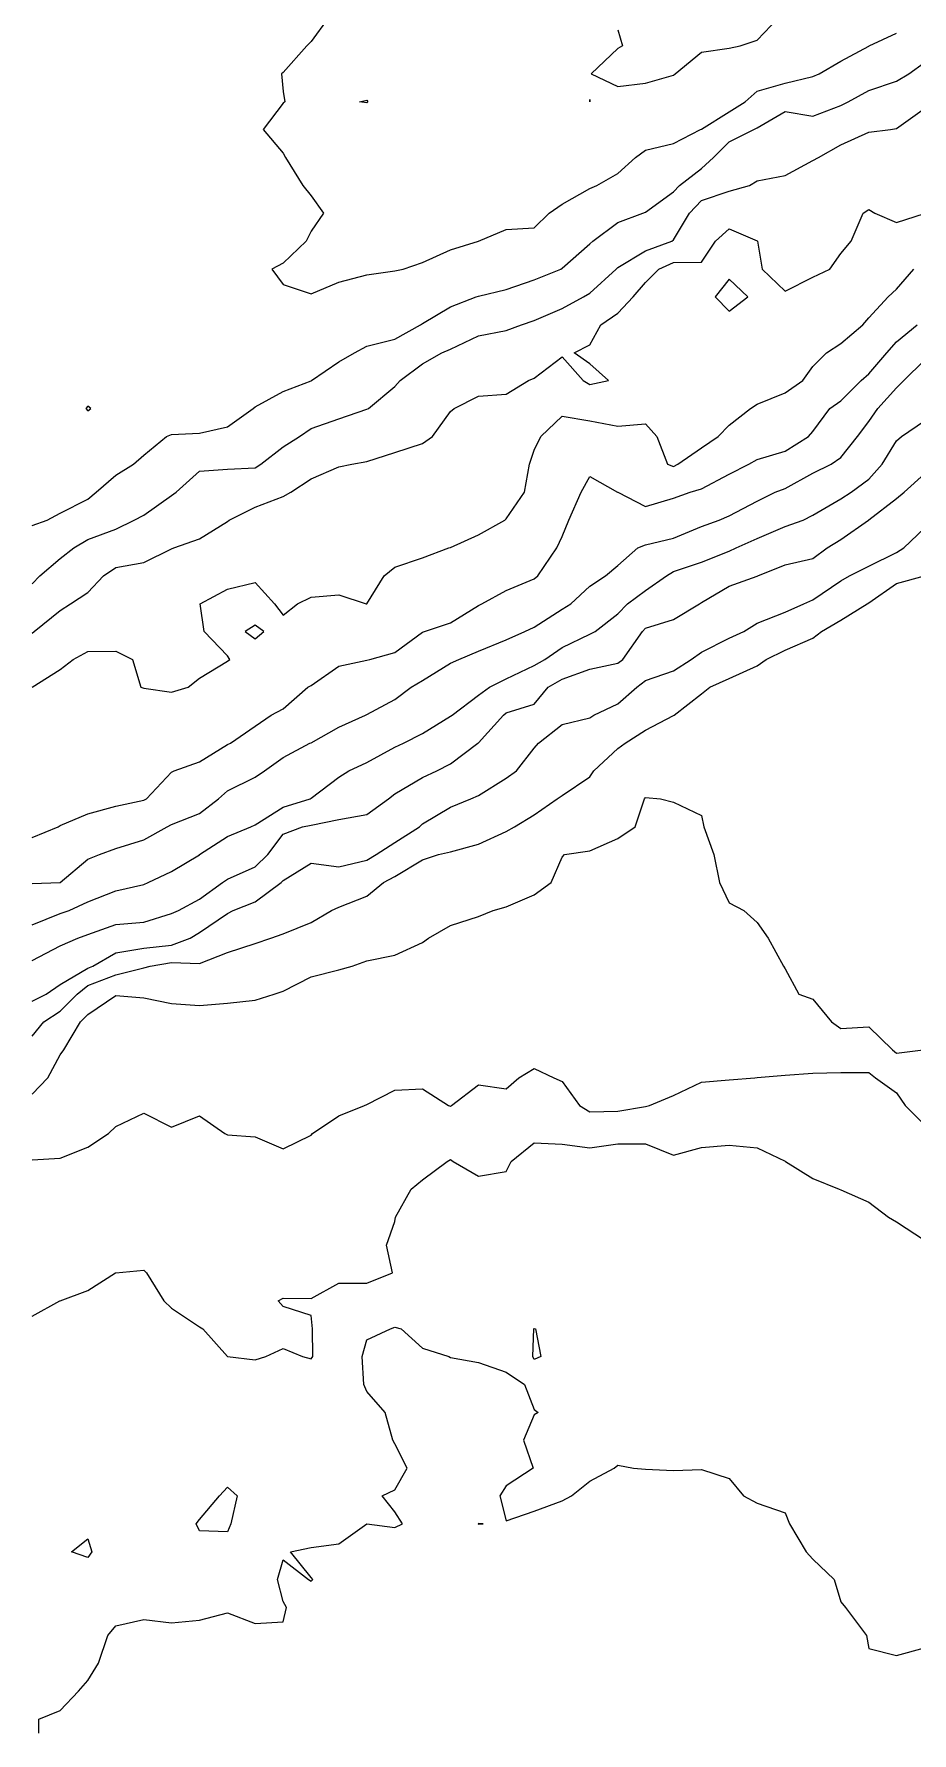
# Model space of a CAD drawing. Header units: metres. Extents: x 2681030 to 2681330, y 1246000 to 1246290.
# Drawn here: x 2681049.28 to 2681065.03, y 1246000 to 1246030.46 of the extents above; entities that cross this region are included whole.
import ezdxf

# ---------------------------------------------------------------- set-up
doc = ezdxf.new("R2010")
doc.units = ezdxf.units.M
doc.layers.add('BASIS_HOEHENLINIEN', color=8, linetype='Continuous')

msp = doc.modelspace()

# ---------------------------------------------------------------- linework, layer by layer
at = {"layer": 'BASIS_HOEHENLINIEN'}
for points in [[(2681054.555, 1246030.75, 0), (2681054.25, 1246030.331, 0), (2681054.174, 1246030.25, 0), (2681053.75, 1246029.777, 0), (2681053.72, 1246029.75, 0), (2681053.75, 1246029.435, 0), (2681053.781, 1246029.25, 0), (2681053.75, 1246029.226, 0), (2681053.391, 1246028.75, 0), (2681053.75, 1246028.33, 0), (2681053.793, 1246028.25, 0), (2681054.105, 1246027.75, 0), (2681054.25, 1246027.562, 0), (2681054.471, 1246027.25, 0), (2681054.25, 1246026.929, 0), (2681054.164, 1246026.75, 0), (2681053.75, 1246026.356, 0), (2681053.55, 1246026.25, 0), (2681053.75, 1246025.971, 0), (2681054.25, 1246025.803, 0), (2681054.75, 1246026.012, 0), (2681055.25, 1246026.146, 0), (2681055.75, 1246026.218, 0), (2681055.904, 1246026.25, 0), (2681056.25, 1246026.369, 0), (2681056.75, 1246026.594, 0), (2681057.25, 1246026.748, 0), (2681057.254, 1246026.75, 0), (2681057.75, 1246026.958, 0), (2681058.25, 1246026.988, 0), (2681058.518, 1246027.25, 0), (2681058.75, 1246027.414, 0), (2681059.25, 1246027.697, 0), (2681059.374, 1246027.75, 0), (2681059.75, 1246027.964, 0), (2681060.07, 1246028.25, 0), (2681060.25, 1246028.38, 0), (2681060.75, 1246028.5, 0), (2681061.232, 1246028.75, 0), (2681061.25, 1246028.759, 0), (2681061.75, 1246029.068, 0), (2681062.037, 1246029.25, 0), (2681062.25, 1246029.442, 0), (2681062.75, 1246029.581, 0), (2681063.25, 1246029.701, 0), (2681063.362, 1246029.75, 0), (2681063.75, 1246029.977, 0), (2681064.25, 1246030.248, 0), (2681064.255, 1246030.25, 0), (2681064.75, 1246030.48, 0)], [(2681059.75, 1246030.539, 0), (2681059.834, 1246030.25, 0), (2681059.75, 1246030.204, 0), (2681059.271, 1246029.75, 0), (2681059.75, 1246029.526, 0), (2681060.25, 1246029.583, 0), (2681060.75, 1246029.724, 0), (2681060.781, 1246029.75, 0), (2681061.25, 1246030.136, 0), (2681061.75, 1246030.213, 0), (2681061.944, 1246030.25, 0), (2681062.25, 1246030.352, 0), (2681062.623, 1246030.75, 0)], [(2681049.25, 1246021.65, 0), (2681049.52, 1246021.75, 0), (2681049.75, 1246021.873, 0), (2681050.25, 1246022.122, 0), (2681050.398, 1246022.25, 0), (2681050.75, 1246022.557, 0), (2681051.065, 1246022.75, 0), (2681051.25, 1246022.914, 0), (2681051.658, 1246023.25, 0), (2681051.75, 1246023.284, 0), (2681052.25, 1246023.305, 0), (2681052.75, 1246023.423, 0), (2681053.212, 1246023.75, 0), (2681053.25, 1246023.779, 0), (2681053.75, 1246024.055, 0), (2681054.25, 1246024.245, 0), (2681054.259, 1246024.25, 0), (2681054.75, 1246024.587, 0), (2681055.027, 1246024.75, 0), (2681055.25, 1246024.866, 0), (2681055.75, 1246024.993, 0), (2681056.21, 1246025.25, 0), (2681056.25, 1246025.276, 0), (2681056.75, 1246025.573, 0), (2681057.212, 1246025.75, 0), (2681057.25, 1246025.765, 0), (2681057.75, 1246025.886, 0), (2681058.25, 1246026.054, 0), (2681058.728, 1246026.25, 0), (2681058.75, 1246026.265, 0), (2681059.25, 1246026.702, 0), (2681059.3, 1246026.75, 0), (2681059.75, 1246027.083, 0), (2681060.201, 1246027.25, 0), (2681060.25, 1246027.268, 0), (2681060.75, 1246027.632, 0), (2681060.856, 1246027.75, 0), (2681061.25, 1246028.054, 0), (2681061.468, 1246028.25, 0), (2681061.75, 1246028.531, 0), (2681062.188, 1246028.75, 0), (2681062.25, 1246028.781, 0), (2681062.75, 1246029.078, 0), (2681063.25, 1246028.993, 0), (2681063.75, 1246029.185, 0), (2681063.878, 1246029.25, 0), (2681064.25, 1246029.449, 0), (2681064.75, 1246029.621, 0), (2681064.97, 1246029.75, 0), (2681065.25, 1246029.953, 0)], [(2681055.271, 1246029.25, 0), (2681055.25, 1246029.23, 0), (2681055.121, 1246029.25, 0), (2681055.25, 1246029.281, 0), (2681055.271, 1246029.25, 0)], [(2681059.25, 1246029.249, 0), (2681059.252, 1246029.25, 0), (2681059.25, 1246029.29, 0), (2681059.248, 1246029.25, 0), (2681059.25, 1246029.249, 0)], [(2681049.25, 1246020.608, 0), (2681049.389, 1246020.75, 0), (2681049.75, 1246021.061, 0), (2681049.997, 1246021.25, 0), (2681050.25, 1246021.402, 0), (2681050.75, 1246021.587, 0), (2681051.08, 1246021.75, 0), (2681051.25, 1246021.834, 0), (2681051.75, 1246022.188, 0), (2681051.831, 1246022.25, 0), (2681052.25, 1246022.627, 0), (2681052.75, 1246022.66, 0), (2681053.25, 1246022.683, 0), (2681053.348, 1246022.75, 0), (2681053.75, 1246023.061, 0), (2681054.044, 1246023.25, 0), (2681054.25, 1246023.391, 0), (2681054.75, 1246023.567, 0), (2681055.25, 1246023.735, 0), (2681055.279, 1246023.75, 0), (2681055.75, 1246024.145, 0), (2681055.847, 1246024.25, 0), (2681056.25, 1246024.549, 0), (2681056.595, 1246024.75, 0), (2681056.75, 1246024.815, 0), (2681057.25, 1246025.051, 0), (2681057.75, 1246025.147, 0), (2681058.024, 1246025.25, 0), (2681058.25, 1246025.325, 0), (2681058.75, 1246025.542, 0), (2681059.135, 1246025.75, 0), (2681059.25, 1246025.817, 0), (2681059.721, 1246026.25, 0), (2681059.75, 1246026.278, 0), (2681060.25, 1246026.578, 0), (2681060.72, 1246026.75, 0), (2681060.75, 1246026.771, 0), (2681061.034, 1246027.25, 0), (2681061.25, 1246027.481, 0), (2681061.75, 1246027.645, 0), (2681062.11, 1246027.75, 0), (2681062.25, 1246027.83, 0), (2681062.75, 1246027.925, 0), (2681063.25, 1246028.195, 0), (2681063.346, 1246028.25, 0), (2681063.75, 1246028.478, 0), (2681064.25, 1246028.704, 0), (2681064.638, 1246028.75, 0), (2681064.75, 1246028.77, 0), (2681065.25, 1246029.131, 0)], [(2681049.25, 1246019.722, 0), (2681049.283, 1246019.75, 0), (2681049.75, 1246020.125, 0), (2681049.936, 1246020.25, 0), (2681050.25, 1246020.45, 0), (2681050.531, 1246020.75, 0), (2681050.75, 1246020.896, 0), (2681051.25, 1246020.987, 0), (2681051.75, 1246021.235, 0), (2681051.79, 1246021.25, 0), (2681052.25, 1246021.413, 0), (2681052.75, 1246021.722, 0), (2681052.782, 1246021.75, 0), (2681053.25, 1246021.981, 0), (2681053.75, 1246022.172, 0), (2681053.887, 1246022.25, 0), (2681054.25, 1246022.488, 0), (2681054.75, 1246022.704, 0), (2681054.984, 1246022.75, 0), (2681055.25, 1246022.801, 0), (2681055.75, 1246022.962, 0), (2681056.25, 1246023.123, 0), (2681056.427, 1246023.25, 0), (2681056.75, 1246023.694, 0), (2681056.817, 1246023.75, 0), (2681057.25, 1246023.969, 0), (2681057.75, 1246024.008, 0), (2681058.15, 1246024.25, 0), (2681058.25, 1246024.296, 0), (2681058.75, 1246024.678, 0), (2681059.127, 1246024.25, 0), (2681059.25, 1246024.178, 0), (2681059.581, 1246024.25, 0), (2681059.25, 1246024.552, 0), (2681058.97, 1246024.75, 0), (2681059.25, 1246024.893, 0), (2681059.447, 1246025.25, 0), (2681059.75, 1246025.458, 0), (2681060.027, 1246025.75, 0), (2681060.25, 1246026.008, 0), (2681060.488, 1246026.25, 0), (2681060.75, 1246026.368, 0), (2681061.25, 1246026.376, 0), (2681061.502, 1246026.75, 0), (2681061.75, 1246026.972, 0), (2681062.25, 1246026.757, 0), (2681062.255, 1246026.75, 0), (2681062.34, 1246026.25, 0), (2681062.75, 1246025.854, 0), (2681063.25, 1246026.105, 0), (2681063.553, 1246026.25, 0), (2681063.75, 1246026.528, 0), (2681063.937, 1246026.75, 0), (2681064.151, 1246027.25, 0), (2681064.25, 1246027.318, 0), (2681064.357, 1246027.25, 0), (2681064.75, 1246027.084, 0), (2681065.25, 1246027.247, 0)], [(2681049.25, 1246018.754, 0), (2681049.75, 1246019.072, 0), (2681049.988, 1246019.25, 0), (2681050.25, 1246019.39, 0), (2681050.75, 1246019.397, 0), (2681051.051, 1246019.25, 0), (2681051.201, 1246018.75, 0), (2681051.25, 1246018.734, 0), (2681051.75, 1246018.666, 0), (2681052.045, 1246018.75, 0), (2681052.25, 1246018.912, 0), (2681052.75, 1246019.218, 0), (2681052.793, 1246019.25, 0), (2681052.75, 1246019.316, 0), (2681052.331, 1246019.75, 0), (2681052.264, 1246020.25, 0), (2681052.75, 1246020.511, 0), (2681053.25, 1246020.63, 0), (2681053.593, 1246020.25, 0), (2681053.75, 1246020.046, 0), (2681054.01, 1246020.25, 0), (2681054.25, 1246020.368, 0), (2681054.75, 1246020.406, 0), (2681055.24, 1246020.25, 0), (2681055.25, 1246020.248, 0), (2681055.252, 1246020.25, 0), (2681055.563, 1246020.75, 0), (2681055.75, 1246020.907, 0), (2681056.25, 1246021.069, 0), (2681056.721, 1246021.25, 0), (2681056.75, 1246021.259, 0), (2681057.25, 1246021.483, 0), (2681057.726, 1246021.75, 0), (2681057.75, 1246021.769, 0), (2681058.078, 1246022.25, 0), (2681058.166, 1246022.75, 0), (2681058.25, 1246023.004, 0), (2681058.369, 1246023.25, 0), (2681058.75, 1246023.615, 0), (2681059.25, 1246023.526, 0), (2681059.75, 1246023.431, 0), (2681060.25, 1246023.476, 0), (2681060.449, 1246023.25, 0), (2681060.641, 1246022.75, 0), (2681060.75, 1246022.71, 0), (2681060.826, 1246022.75, 0), (2681061.25, 1246023.047, 0), (2681061.552, 1246023.25, 0), (2681061.75, 1246023.453, 0), (2681062.131, 1246023.75, 0), (2681062.25, 1246023.829, 0), (2681062.75, 1246024.028, 0), (2681063.07, 1246024.25, 0), (2681063.25, 1246024.502, 0), (2681063.491, 1246024.75, 0), (2681063.75, 1246024.917, 0), (2681064.142, 1246025.25, 0), (2681064.25, 1246025.375, 0), (2681064.597, 1246025.75, 0), (2681064.75, 1246025.889, 0), (2681065.058, 1246026.25, 0)], [(2681061.75, 1246025.493, 0), (2681062.08, 1246025.75, 0), (2681061.75, 1246026.066, 0), (2681061.498, 1246025.75, 0), (2681061.75, 1246025.493, 0)], [(2681049.25, 1246016.059, 0), (2681049.714, 1246016.25, 0), (2681049.75, 1246016.274, 0), (2681050.25, 1246016.479, 0), (2681050.75, 1246016.619, 0), (2681051.25, 1246016.725, 0), (2681051.299, 1246016.75, 0), (2681051.75, 1246017.226, 0), (2681051.797, 1246017.25, 0), (2681052.25, 1246017.415, 0), (2681052.75, 1246017.722, 0), (2681052.806, 1246017.75, 0), (2681053.25, 1246018.052, 0), (2681053.536, 1246018.25, 0), (2681053.75, 1246018.365, 0), (2681054.19, 1246018.75, 0), (2681054.25, 1246018.782, 0), (2681054.75, 1246019.128, 0), (2681055.25, 1246019.24, 0), (2681055.303, 1246019.25, 0), (2681055.75, 1246019.377, 0), (2681056.25, 1246019.737, 0), (2681056.282, 1246019.75, 0), (2681056.75, 1246019.907, 0), (2681057.25, 1246020.218, 0), (2681057.312, 1246020.25, 0), (2681057.75, 1246020.489, 0), (2681058.25, 1246020.696, 0), (2681058.317, 1246020.75, 0), (2681058.659, 1246021.25, 0), (2681058.75, 1246021.456, 0), (2681058.872, 1246021.75, 0), (2681059.094, 1246022.25, 0), (2681059.25, 1246022.528, 0), (2681059.746, 1246022.25, 0), (2681059.75, 1246022.249, 0), (2681060.25, 1246021.992, 0), (2681060.75, 1246022.143, 0), (2681061.049, 1246022.25, 0), (2681061.25, 1246022.312, 0), (2681061.75, 1246022.574, 0), (2681062.099, 1246022.75, 0), (2681062.25, 1246022.838, 0), (2681062.75, 1246022.986, 0), (2681063.169, 1246023.25, 0), (2681063.25, 1246023.34, 0), (2681063.552, 1246023.75, 0), (2681063.75, 1246023.887, 0), (2681064.114, 1246024.25, 0), (2681064.25, 1246024.369, 0), (2681064.575, 1246024.75, 0), (2681064.75, 1246024.946, 0), (2681065.12, 1246025.25, 0)], [(2681049.25, 1246015.232, 0), (2681049.75, 1246015.248, 0), (2681049.753, 1246015.25, 0), (2681050.25, 1246015.671, 0), (2681050.455, 1246015.75, 0), (2681050.75, 1246015.858, 0), (2681051.25, 1246016.015, 0), (2681051.669, 1246016.25, 0), (2681051.75, 1246016.29, 0), (2681052.25, 1246016.49, 0), (2681052.593, 1246016.75, 0), (2681052.75, 1246016.896, 0), (2681053.25, 1246017.142, 0), (2681053.418, 1246017.25, 0), (2681053.75, 1246017.49, 0), (2681054.231, 1246017.75, 0), (2681054.25, 1246017.757, 0), (2681054.75, 1246018.037, 0), (2681055.226, 1246018.25, 0), (2681055.25, 1246018.264, 0), (2681055.75, 1246018.533, 0), (2681056.046, 1246018.75, 0), (2681056.25, 1246018.87, 0), (2681056.75, 1246019.182, 0), (2681056.9, 1246019.25, 0), (2681057.25, 1246019.396, 0), (2681057.75, 1246019.6, 0), (2681058.085, 1246019.75, 0), (2681058.25, 1246019.831, 0), (2681058.75, 1246020.153, 0), (2681058.908, 1246020.25, 0), (2681059.25, 1246020.564, 0), (2681059.528, 1246020.75, 0), (2681059.75, 1246020.934, 0), (2681060.108, 1246021.25, 0), (2681060.25, 1246021.305, 0), (2681060.75, 1246021.423, 0), (2681061.25, 1246021.631, 0), (2681061.569, 1246021.75, 0), (2681061.75, 1246021.828, 0), (2681062.25, 1246022.088, 0), (2681062.571, 1246022.25, 0), (2681062.75, 1246022.318, 0), (2681063.25, 1246022.589, 0), (2681063.578, 1246022.75, 0), (2681063.75, 1246022.872, 0), (2681064.049, 1246023.25, 0), (2681064.25, 1246023.516, 0), (2681064.41, 1246023.75, 0), (2681064.75, 1246024.12, 0), (2681064.879, 1246024.25, 0), (2681065.25, 1246024.618, 0)], [(2681050.25, 1246023.71, 0), (2681050.303, 1246023.75, 0), (2681050.25, 1246023.79, 0), (2681050.213, 1246023.75, 0), (2681050.25, 1246023.71, 0)], [(2681049.25, 1246014.49, 0), (2681049.75, 1246014.694, 0), (2681049.916, 1246014.75, 0), (2681050.25, 1246014.906, 0), (2681050.75, 1246015.102, 0), (2681051.25, 1246015.217, 0), (2681051.327, 1246015.25, 0), (2681051.75, 1246015.448, 0), (2681052.25, 1246015.748, 0), (2681052.253, 1246015.75, 0), (2681052.75, 1246016.074, 0), (2681053.171, 1246016.25, 0), (2681053.25, 1246016.286, 0), (2681053.75, 1246016.604, 0), (2681054.233, 1246016.75, 0), (2681054.25, 1246016.763, 0), (2681054.75, 1246017.142, 0), (2681054.929, 1246017.25, 0), (2681055.25, 1246017.403, 0), (2681055.75, 1246017.677, 0), (2681055.907, 1246017.75, 0), (2681056.25, 1246017.921, 0), (2681056.75, 1246018.23, 0), (2681056.779, 1246018.25, 0), (2681057.25, 1246018.61, 0), (2681057.45, 1246018.75, 0), (2681057.75, 1246018.901, 0), (2681058.25, 1246019.139, 0), (2681058.44, 1246019.25, 0), (2681058.75, 1246019.464, 0), (2681059.25, 1246019.701, 0), (2681059.345, 1246019.75, 0), (2681059.75, 1246020.067, 0), (2681059.927, 1246020.25, 0), (2681060.25, 1246020.485, 0), (2681060.625, 1246020.75, 0), (2681060.75, 1246020.829, 0), (2681061.25, 1246020.996, 0), (2681061.75, 1246021.194, 0), (2681061.875, 1246021.25, 0), (2681062.25, 1246021.42, 0), (2681062.75, 1246021.634, 0), (2681063.075, 1246021.75, 0), (2681063.25, 1246021.838, 0), (2681063.75, 1246022.127, 0), (2681063.934, 1246022.25, 0), (2681064.25, 1246022.48, 0), (2681064.492, 1246022.75, 0), (2681064.75, 1246023.17, 0), (2681064.84, 1246023.25, 0), (2681065.25, 1246023.53, 0)], [(2681049.25, 1246013.849, 0), (2681049.75, 1246014.115, 0), (2681050.067, 1246014.25, 0), (2681050.25, 1246014.316, 0), (2681050.75, 1246014.499, 0), (2681051.25, 1246014.54, 0), (2681051.75, 1246014.693, 0), (2681051.876, 1246014.75, 0), (2681052.25, 1246014.951, 0), (2681052.661, 1246015.25, 0), (2681052.75, 1246015.31, 0), (2681053.25, 1246015.53, 0), (2681053.473, 1246015.75, 0), (2681053.75, 1246016.117, 0), (2681054.099, 1246016.25, 0), (2681054.25, 1246016.278, 0), (2681054.75, 1246016.381, 0), (2681055.25, 1246016.467, 0), (2681055.642, 1246016.75, 0), (2681055.75, 1246016.841, 0), (2681056.25, 1246017.133, 0), (2681056.505, 1246017.25, 0), (2681056.75, 1246017.38, 0), (2681057.239, 1246017.75, 0), (2681057.25, 1246017.757, 0), (2681057.699, 1246018.25, 0), (2681057.75, 1246018.291, 0), (2681058.25, 1246018.448, 0), (2681058.502, 1246018.75, 0), (2681058.75, 1246018.896, 0), (2681059.25, 1246019.078, 0), (2681059.75, 1246019.181, 0), (2681059.84, 1246019.25, 0), (2681060.191, 1246019.75, 0), (2681060.25, 1246019.811, 0), (2681060.75, 1246019.967, 0), (2681061.215, 1246020.25, 0), (2681061.25, 1246020.269, 0), (2681061.75, 1246020.564, 0), (2681062.25, 1246020.746, 0), (2681062.261, 1246020.75, 0), (2681062.75, 1246020.949, 0), (2681063.25, 1246021.057, 0), (2681063.506, 1246021.25, 0), (2681063.75, 1246021.398, 0), (2681064.248, 1246021.75, 0), (2681064.25, 1246021.752, 0), (2681064.75, 1246022.134, 0), (2681064.883, 1246022.25, 0), (2681065.25, 1246022.581, 0)], [(2681049.25, 1246013.12, 0), (2681049.501, 1246013.25, 0), (2681049.75, 1246013.422, 0), (2681050.25, 1246013.715, 0), (2681050.335, 1246013.75, 0), (2681050.75, 1246013.989, 0), (2681051.25, 1246014.073, 0), (2681051.75, 1246014.127, 0), (2681052.084, 1246014.25, 0), (2681052.25, 1246014.351, 0), (2681052.75, 1246014.695, 0), (2681052.852, 1246014.75, 0), (2681053.25, 1246014.903, 0), (2681053.714, 1246015.25, 0), (2681053.75, 1246015.286, 0), (2681054.25, 1246015.595, 0), (2681054.75, 1246015.532, 0), (2681055.25, 1246015.652, 0), (2681055.418, 1246015.75, 0), (2681055.75, 1246015.967, 0), (2681056.192, 1246016.25, 0), (2681056.25, 1246016.302, 0), (2681056.75, 1246016.603, 0), (2681057.113, 1246016.75, 0), (2681057.25, 1246016.808, 0), (2681057.75, 1246017.121, 0), (2681057.936, 1246017.25, 0), (2681058.25, 1246017.658, 0), (2681058.331, 1246017.75, 0), (2681058.75, 1246018.084, 0), (2681059.25, 1246018.201, 0), (2681059.322, 1246018.25, 0), (2681059.75, 1246018.455, 0), (2681060.091, 1246018.75, 0), (2681060.25, 1246018.873, 0), (2681060.75, 1246019.048, 0), (2681061.068, 1246019.25, 0), (2681061.25, 1246019.381, 0), (2681061.75, 1246019.633, 0), (2681062.009, 1246019.75, 0), (2681062.25, 1246019.9, 0), (2681062.75, 1246020.096, 0), (2681063.086, 1246020.25, 0), (2681063.25, 1246020.316, 0), (2681063.75, 1246020.66, 0), (2681063.903, 1246020.75, 0), (2681064.25, 1246020.921, 0), (2681064.75, 1246021.168, 0), (2681064.877, 1246021.25, 0), (2681065.25, 1246021.605, 0)], [(2681049.25, 1246012.497, 0), (2681049.462, 1246012.75, 0), (2681049.75, 1246012.942, 0), (2681050.057, 1246013.25, 0), (2681050.25, 1246013.402, 0), (2681050.75, 1246013.592, 0), (2681051.25, 1246013.719, 0), (2681051.367, 1246013.75, 0), (2681051.75, 1246013.814, 0), (2681052.25, 1246013.8, 0), (2681052.75, 1246013.994, 0), (2681053.25, 1246014.156, 0), (2681053.532, 1246014.25, 0), (2681053.75, 1246014.33, 0), (2681054.25, 1246014.533, 0), (2681054.618, 1246014.75, 0), (2681054.75, 1246014.806, 0), (2681055.25, 1246015.006, 0), (2681055.548, 1246015.25, 0), (2681055.75, 1246015.356, 0), (2681056.25, 1246015.659, 0), (2681056.537, 1246015.75, 0), (2681056.75, 1246015.798, 0), (2681057.25, 1246015.939, 0), (2681057.75, 1246016.165, 0), (2681057.896, 1246016.25, 0), (2681058.25, 1246016.463, 0), (2681058.662, 1246016.75, 0), (2681058.75, 1246016.813, 0), (2681059.25, 1246017.144, 0), (2681059.319, 1246017.25, 0), (2681059.75, 1246017.652, 0), (2681059.884, 1246017.75, 0), (2681060.25, 1246017.982, 0), (2681060.75, 1246018.242, 0), (2681060.763, 1246018.25, 0), (2681061.25, 1246018.633, 0), (2681061.399, 1246018.75, 0), (2681061.75, 1246018.911, 0), (2681062.25, 1246019.137, 0), (2681062.412, 1246019.25, 0), (2681062.75, 1246019.415, 0), (2681063.25, 1246019.63, 0), (2681063.402, 1246019.75, 0), (2681063.75, 1246019.955, 0), (2681064.224, 1246020.25, 0), (2681064.25, 1246020.266, 0), (2681064.75, 1246020.609, 0), (2681065.25, 1246020.75, 0)], [(2681053.25, 1246019.621, 0), (2681053.402, 1246019.75, 0), (2681053.25, 1246019.863, 0), (2681053.07, 1246019.75, 0), (2681053.25, 1246019.621, 0)], [(2681049.25, 1246011.454, 0), (2681049.53, 1246011.75, 0), (2681049.75, 1246012.158, 0), (2681049.819, 1246012.25, 0), (2681050.119, 1246012.75, 0), (2681050.25, 1246012.882, 0), (2681050.75, 1246013.224, 0), (2681051.25, 1246013.18, 0), (2681051.75, 1246013.078, 0), (2681052.25, 1246013.047, 0), (2681052.75, 1246013.085, 0), (2681053.25, 1246013.138, 0), (2681053.591, 1246013.25, 0), (2681053.75, 1246013.302, 0), (2681054.25, 1246013.561, 0), (2681054.75, 1246013.687, 0), (2681054.989, 1246013.75, 0), (2681055.25, 1246013.847, 0), (2681055.75, 1246013.95, 0), (2681056.25, 1246014.177, 0), (2681056.356, 1246014.25, 0), (2681056.75, 1246014.477, 0), (2681057.25, 1246014.639, 0), (2681057.513, 1246014.75, 0), (2681057.75, 1246014.816, 0), (2681058.25, 1246015.027, 0), (2681058.556, 1246015.25, 0), (2681058.75, 1246015.702, 0), (2681058.796, 1246015.75, 0), (2681059.25, 1246015.82, 0), (2681059.75, 1246016.037, 0), (2681060.061, 1246016.25, 0), (2681060.227, 1246016.75, 0), (2681060.25, 1246016.774, 0), (2681060.513, 1246016.75, 0), (2681060.75, 1246016.688, 0), (2681061.25, 1246016.454, 0), (2681061.29, 1246016.25, 0), (2681061.47, 1246015.75, 0), (2681061.576, 1246015.25, 0), (2681061.75, 1246014.887, 0), (2681062.012, 1246014.75, 0), (2681062.25, 1246014.531, 0), (2681062.448, 1246014.25, 0), (2681062.723, 1246013.75, 0), (2681062.75, 1246013.703, 0), (2681062.995, 1246013.25, 0), (2681063.25, 1246013.161, 0), (2681063.583, 1246012.75, 0), (2681063.75, 1246012.635, 0), (2681064.25, 1246012.663, 0), (2681064.677, 1246012.25, 0), (2681064.75, 1246012.188, 0), (2681065.228, 1246012.25, 0)], [(2681049.25, 1246010.276, 0), (2681049.75, 1246010.309, 0), (2681050.25, 1246010.506, 0), (2681050.621, 1246010.75, 0), (2681050.75, 1246010.876, 0), (2681051.25, 1246011.117, 0), (2681051.75, 1246010.861, 0), (2681052.25, 1246011.067, 0), (2681052.704, 1246010.75, 0), (2681052.75, 1246010.725, 0), (2681053.25, 1246010.691, 0), (2681053.75, 1246010.474, 0), (2681054.25, 1246010.721, 0), (2681054.276, 1246010.75, 0), (2681054.75, 1246011.068, 0), (2681055.207, 1246011.25, 0), (2681055.25, 1246011.271, 0), (2681055.75, 1246011.529, 0), (2681056.25, 1246011.549, 0), (2681056.716, 1246011.25, 0), (2681056.75, 1246011.238, 0), (2681056.77, 1246011.25, 0), (2681057.25, 1246011.624, 0), (2681057.75, 1246011.551, 0), (2681057.976, 1246011.75, 0), (2681058.25, 1246011.917, 0), (2681058.605, 1246011.75, 0), (2681058.75, 1246011.683, 0), (2681059.066, 1246011.25, 0), (2681059.25, 1246011.141, 0), (2681059.75, 1246011.148, 0), (2681060.25, 1246011.234, 0), (2681060.318, 1246011.25, 0), (2681060.75, 1246011.434, 0), (2681061.25, 1246011.671, 0), (2681061.75, 1246011.713, 0), (2681062.205, 1246011.75, 0), (2681062.25, 1246011.754, 0), (2681062.75, 1246011.795, 0), (2681063.25, 1246011.832, 0), (2681063.75, 1246011.845, 0), (2681064.25, 1246011.842, 0), (2681064.373, 1246011.75, 0), (2681064.75, 1246011.479, 0), (2681064.902, 1246011.25, 0), (2681065.25, 1246010.907, 0)], [(2681049.25, 1246007.477, 0), (2681049.746, 1246007.75, 0), (2681049.75, 1246007.752, 0), (2681050.25, 1246007.936, 0), (2681050.746, 1246008.25, 0), (2681050.75, 1246008.252, 0), (2681051.25, 1246008.297, 0), (2681051.302, 1246008.25, 0), (2681051.611, 1246007.75, 0), (2681051.75, 1246007.615, 0), (2681052.25, 1246007.284, 0), (2681052.311, 1246007.25, 0), (2681052.75, 1246006.751, 0), (2681052.753, 1246006.75, 0), (2681053.25, 1246006.689, 0), (2681053.438, 1246006.75, 0), (2681053.75, 1246006.897, 0), (2681054.095, 1246006.75, 0), (2681054.25, 1246006.707, 0), (2681054.282, 1246006.75, 0), (2681054.277, 1246007.25, 0), (2681054.25, 1246007.485, 0), (2681053.75, 1246007.648, 0), (2681053.662, 1246007.75, 0), (2681053.75, 1246007.799, 0), (2681054.25, 1246007.792, 0), (2681054.75, 1246008.069, 0), (2681055.25, 1246008.067, 0), (2681055.708, 1246008.25, 0), (2681055.606, 1246008.75, 0), (2681055.75, 1246009.169, 0), (2681055.767, 1246009.25, 0), (2681056.043, 1246009.75, 0), (2681056.25, 1246009.922, 0), (2681056.693, 1246010.25, 0), (2681056.75, 1246010.286, 0), (2681056.801, 1246010.25, 0), (2681057.25, 1246009.986, 0), (2681057.75, 1246010.07, 0), (2681057.841, 1246010.25, 0), (2681058.25, 1246010.581, 0), (2681058.75, 1246010.56, 0), (2681059.25, 1246010.493, 0), (2681059.75, 1246010.563, 0), (2681060.25, 1246010.564, 0), (2681060.75, 1246010.359, 0), (2681061.25, 1246010.498, 0), (2681061.75, 1246010.539, 0), (2681062.25, 1246010.491, 0), (2681062.75, 1246010.254, 0), (2681062.757, 1246010.25, 0), (2681063.25, 1246009.943, 0), (2681063.719, 1246009.75, 0), (2681063.75, 1246009.738, 0), (2681064.25, 1246009.516, 0), (2681064.607, 1246009.25, 0), (2681064.75, 1246009.164, 0), (2681065.25, 1246008.837, 0)], [(2681049.367, 1246000, 0), (2681049.367, 1246000.25, 0), (2681049.75, 1246000.406, 0), (2681050.081, 1246000.75, 0), (2681050.25, 1246000.939, 0), (2681050.438, 1246001.25, 0), (2681050.606, 1246001.75, 0), (2681050.75, 1246001.922, 0), (2681051.25, 1246002.038, 0), (2681051.75, 1246001.977, 0), (2681052.25, 1246002.023, 0), (2681052.75, 1246002.153, 0), (2681053.25, 1246001.962, 0), (2681053.75, 1246001.995, 0), (2681053.813, 1246002.25, 0), (2681053.75, 1246002.358, 0), (2681053.648, 1246002.75, 0), (2681053.75, 1246003.106, 0), (2681054.204, 1246002.75, 0), (2681054.25, 1246002.725, 0), (2681054.284, 1246002.75, 0), (2681054.25, 1246002.79, 0), (2681053.879, 1246003.25, 0), (2681054.25, 1246003.326, 0), (2681054.75, 1246003.39, 0), (2681055.25, 1246003.748, 0), (2681055.75, 1246003.685, 0), (2681055.893, 1246003.75, 0), (2681055.75, 1246003.968, 0), (2681055.524, 1246004.25, 0), (2681055.75, 1246004.363, 0), (2681055.972, 1246004.75, 0), (2681055.75, 1246005.183, 0), (2681055.719, 1246005.25, 0), (2681055.582, 1246005.75, 0), (2681055.25, 1246006.123, 0), (2681055.198, 1246006.25, 0), (2681055.166, 1246006.75, 0), (2681055.25, 1246007.048, 0), (2681055.673, 1246007.25, 0), (2681055.75, 1246007.275, 0), (2681055.869, 1246007.25, 0), (2681056.25, 1246006.903, 0), (2681056.718, 1246006.75, 0), (2681056.75, 1246006.733, 0), (2681057.25, 1246006.644, 0), (2681057.75, 1246006.473, 0), (2681058.08, 1246006.25, 0), (2681058.25, 1246005.8, 0), (2681058.324, 1246005.75, 0), (2681058.25, 1246005.706, 0), (2681058.057, 1246005.25, 0), (2681058.231, 1246004.75, 0), (2681057.75, 1246004.43, 0), (2681057.636, 1246004.25, 0), (2681057.75, 1246003.802, 0), (2681058.25, 1246003.978, 0), (2681058.75, 1246004.166, 0), (2681058.921, 1246004.25, 0), (2681059.25, 1246004.518, 0), (2681059.685, 1246004.75, 0), (2681059.75, 1246004.8, 0), (2681060.033, 1246004.75, 0), (2681060.25, 1246004.733, 0), (2681060.75, 1246004.705, 0), (2681061.25, 1246004.724, 0), (2681061.75, 1246004.563, 0), (2681062.007, 1246004.25, 0), (2681062.25, 1246004.123, 0), (2681062.75, 1246003.947, 0), (2681062.826, 1246003.75, 0), (2681063.127, 1246003.25, 0), (2681063.25, 1246003.119, 0), (2681063.627, 1246002.75, 0), (2681063.75, 1246002.355, 0), (2681063.833, 1246002.25, 0), (2681064.211, 1246001.75, 0), (2681064.25, 1246001.518, 0), (2681064.75, 1246001.391, 0), (2681065.25, 1246001.526, 0)], [(2681058.369, 1246006.75, 0), (2681058.25, 1246006.697, 0), (2681058.226, 1246006.75, 0), (2681058.242, 1246007.25, 0), (2681058.25, 1246007.255, 0), (2681058.277, 1246007.25, 0), (2681058.369, 1246006.75, 0)], [(2681052.813, 1246003.75, 0), (2681052.75, 1246003.609, 0), (2681052.25, 1246003.625, 0), (2681052.188, 1246003.75, 0), (2681052.25, 1246003.826, 0), (2681052.609, 1246004.25, 0), (2681052.75, 1246004.407, 0), (2681052.926, 1246004.25, 0), (2681052.813, 1246003.75, 0)], [(2681057.25, 1246003.746, 0), (2681057.338, 1246003.75, 0), (2681057.25, 1246003.754, 0), (2681057.248, 1246003.75, 0), (2681057.25, 1246003.746, 0)], [(2681050.319, 1246003.25, 0), (2681050.25, 1246003.149, 0), (2681049.958, 1246003.25, 0), (2681050.25, 1246003.483, 0), (2681050.319, 1246003.25, 0)]]:
    msp.add_polyline3d(points, dxfattribs=at)

doc.saveas('drawing.dxf')
